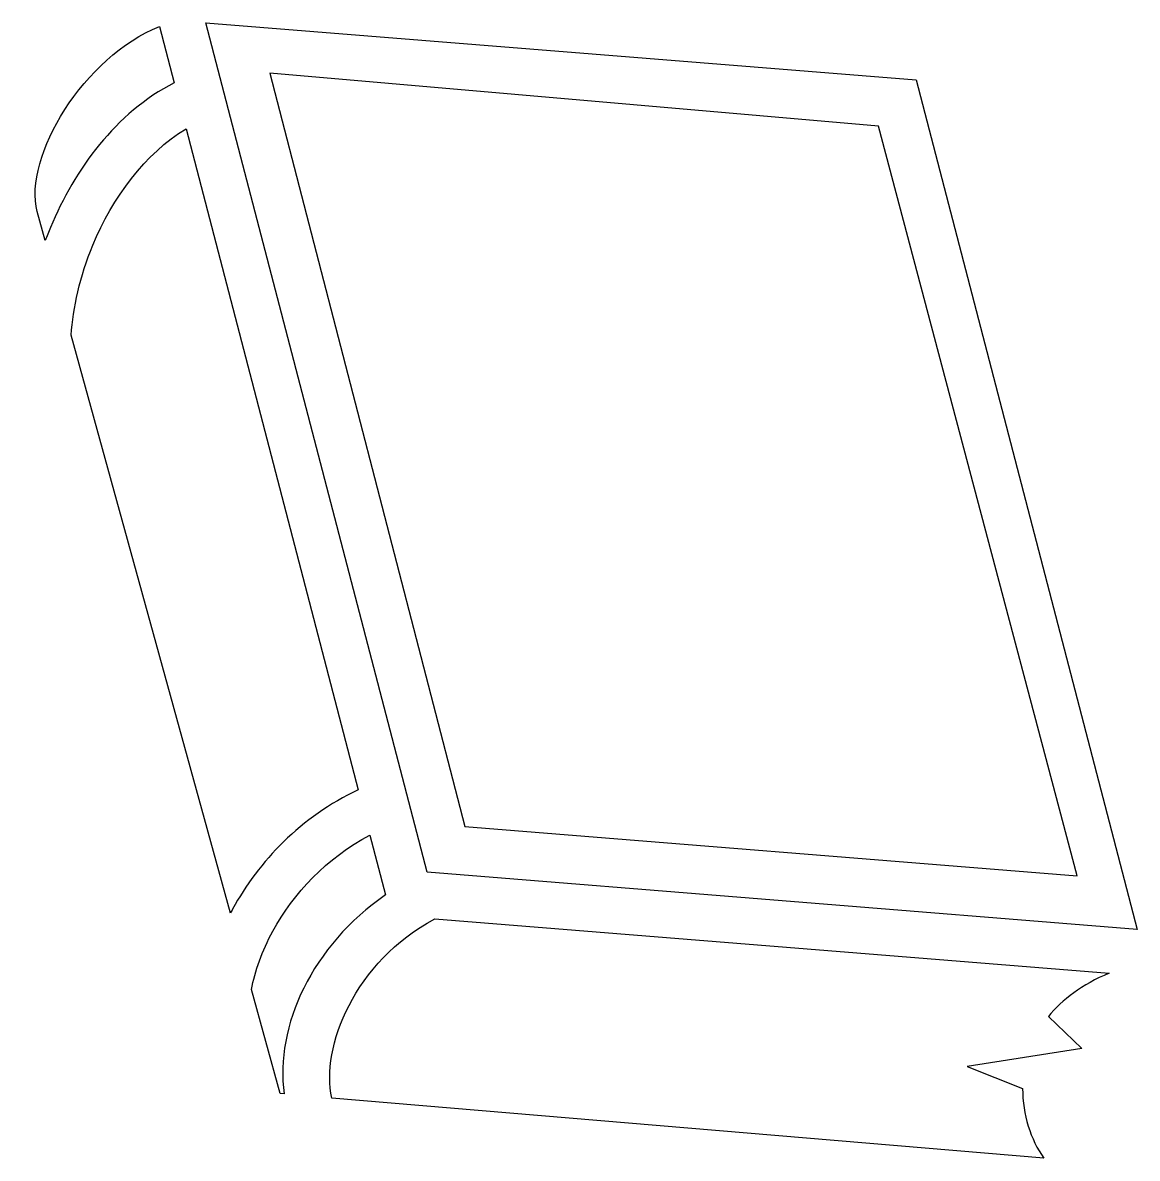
# Model space of a CAD drawing. Header units: centimetres. Extents: x -9.6 to 9.5, y -9.8 to 9.7.
import ezdxf

# ---------------------------------------------------------------- set-up
doc = ezdxf.new("R2010")
doc.units = ezdxf.units.CM
doc.header["$MEASUREMENT"] = 0
doc.layers.add('Layer 1', color=7, linetype='Continuous')

msp = doc.modelspace()

# ---------------------------------------------------------------- linework, layer by layer
at = {"layer": 'Layer 1'}
for points, knots in [([(-7.26605, 9.63272), (-8.55074, 9.13206), (-9.61396, 7.39369), (-9.36391, 6.45697), (-9.36391, 6.45697), (-9.36391, 6.45697), (-9.22686, 5.96023), (-9.22686, 5.96023), (-9.22686, 5.96023), (-9.19873, 6.03445), (-9.16951, 6.10875), (-9.1386, 6.18288), (-9.1386, 6.18288), (-8.72076, 7.18255), (-8.01866, 8.15486), (-7.01435, 8.66678), (-7.01435, 8.66678), (-7.01435, 8.66678), (-7.26609, 9.63272), (-7.26609, 9.63272), (-7.26609, 9.63272), (-7.26609, 9.63272), (-7.26605, 9.63272), (-7.26605, 9.63272)], [0, 0, 0, 0, 0.14285714, 0.14285714, 0.14285714, 0.14285714, 0.28571429, 0.28571429, 0.28571429, 0.28571429, 0.42857143, 0.42857143, 0.42857143, 0.42857143, 0.57142857, 0.57142857, 0.57142857, 0.57142857, 0.71428571, 0.71428571, 0.71428571, 0.71428571, 1, 1, 1, 1]), ([(-6.46882, 9.6999), (-6.46882, 9.6999), (-2.67109, -4.88094), (-2.67109, -4.88094), (-2.67109, -4.88094), (-2.67109, -4.88094), (9.52338, -5.86135), (9.52338, -5.86135), (9.52338, -5.86135), (9.52338, -5.86135), (5.7243, 8.71949), (5.7243, 8.71949), (5.7243, 8.71949), (5.7243, 8.71949), (-6.46882, 9.6999), (-6.46882, 9.6999)], [0, 0, 0, 0, 0.2, 0.2, 0.2, 0.2, 0.4, 0.4, 0.4, 0.4, 0.6, 0.6, 0.6, 0.6, 1, 1, 1, 1]), ([(-5.37115, 8.8355), (-5.37115, 8.8355), (5.07862, 7.92497), (5.07862, 7.92497), (5.07862, 7.92497), (5.07862, 7.92497), (8.49157, -4.94284), (8.49157, -4.94284), (8.49157, -4.94284), (8.49157, -4.94284), (-2.02276, -4.09678), (-2.02276, -4.09678), (-2.02276, -4.09678), (-2.02276, -4.09678), (-5.3711, 8.83545), (-5.3711, 8.83545), (-5.3711, 8.83545), (-5.3711, 8.83545), (-5.37115, 8.8355), (-5.37115, 8.8355)], [0, 0, 0, 0, 0.16666667, 0.16666667, 0.16666667, 0.16666667, 0.33333333, 0.33333333, 0.33333333, 0.33333333, 0.5, 0.5, 0.5, 0.5, 0.66666667, 0.66666667, 0.66666667, 0.66666667, 1, 1, 1, 1]), ([(-6.80886, 7.87887), (-7.51138, 7.45677), (-8.07036, 6.6953), (-8.41124, 5.87986), (-8.41124, 5.87986), (-8.63241, 5.35057), (-8.75014, 4.79867), (-8.78021, 4.33938), (-8.78021, 4.33938), (-8.78021, 4.33938), (-6.04714, -5.5819), (-6.04714, -5.5819), (-6.04714, -5.5819), (-6.03478, -5.55871), (-6.02302, -5.5353), (-6.01024, -5.51211), (-6.01024, -5.51211), (-5.56326, -4.70021), (-4.83704, -3.92255), (-3.85444, -3.46823), (-3.85444, -3.46823), (-3.85444, -3.46823), (-6.80886, 7.87883), (-6.80886, 7.87883), (-6.80886, 7.87883), (-6.80886, 7.87883), (-6.80886, 7.87887), (-6.80886, 7.87887)], [0, 0, 0, 0, 0.125, 0.125, 0.125, 0.125, 0.25, 0.25, 0.25, 0.25, 0.375, 0.375, 0.375, 0.375, 0.5, 0.5, 0.5, 0.5, 0.625, 0.625, 0.625, 0.625, 0.75, 0.75, 0.75, 0.75, 1, 1, 1, 1]), ([(-3.65149, -4.24707), (-4.39672, -4.62941), (-4.96477, -5.24696), (-5.31974, -5.89162), (-5.31974, -5.89162), (-5.50798, -6.23339), (-5.62596, -6.58149), (-5.6861, -6.89311), (-5.6861, -6.89311), (-5.6861, -6.89311), (-5.19324, -8.68124), (-5.19324, -8.68124), (-5.19324, -8.68124), (-5.19324, -8.68124), (-5.12472, -8.68651), (-5.12472, -8.68651), (-5.12472, -8.68651), (-5.28601, -7.52571), (-4.64476, -6.13762), (-3.38529, -5.26964), (-3.38529, -5.26964), (-3.38529, -5.26964), (-3.65154, -4.24707), (-3.65154, -4.24707), (-3.65154, -4.24707), (-3.65154, -4.24707), (-3.65149, -4.24707), (-3.65149, -4.24707)], [0, 0, 0, 0, 0.125, 0.125, 0.125, 0.125, 0.25, 0.25, 0.25, 0.25, 0.375, 0.375, 0.375, 0.375, 0.5, 0.5, 0.5, 0.5, 0.625, 0.625, 0.625, 0.625, 0.75, 0.75, 0.75, 0.75, 1, 1, 1, 1]), ([(-2.54062, -5.68205), (-3.91327, -6.40987), (-4.50101, -7.89174), (-4.3051, -8.75635), (-4.3051, -8.75635), (-4.3051, -8.75635), (7.91703, -9.79073), (7.91703, -9.79073), (7.91703, -9.79073), (7.69291, -9.46393), (7.55283, -9.03845), (7.55464, -8.59561), (7.55464, -8.59561), (7.55464, -8.59561), (6.60325, -8.21344), (6.60325, -8.21344), (6.60325, -8.21344), (6.60325, -8.21344), (8.56933, -7.90519), (8.56933, -7.90519), (8.56933, -7.90519), (8.56933, -7.90519), (7.99606, -7.35827), (7.99606, -7.35827), (7.99606, -7.35827), (8.23241, -7.06702), (8.57326, -6.80903), (9.04098, -6.61375), (9.04098, -6.61375), (9.04098, -6.61375), (-2.54062, -5.68213), (-2.54062, -5.68213), (-2.54062, -5.68213), (-2.54062, -5.68213), (-2.54062, -5.68205), (-2.54062, -5.68205)], [0, 0, 0, 0, 0.1, 0.1, 0.1, 0.1, 0.2, 0.2, 0.2, 0.2, 0.3, 0.3, 0.3, 0.3, 0.4, 0.4, 0.4, 0.4, 0.5, 0.5, 0.5, 0.5, 0.6, 0.6, 0.6, 0.6, 0.7, 0.7, 0.7, 0.7, 0.8, 0.8, 0.8, 0.8, 1, 1, 1, 1])]:
    msp.add_open_spline(points, degree=3, knots=knots, dxfattribs=at)

doc.saveas('drawing.dxf')
